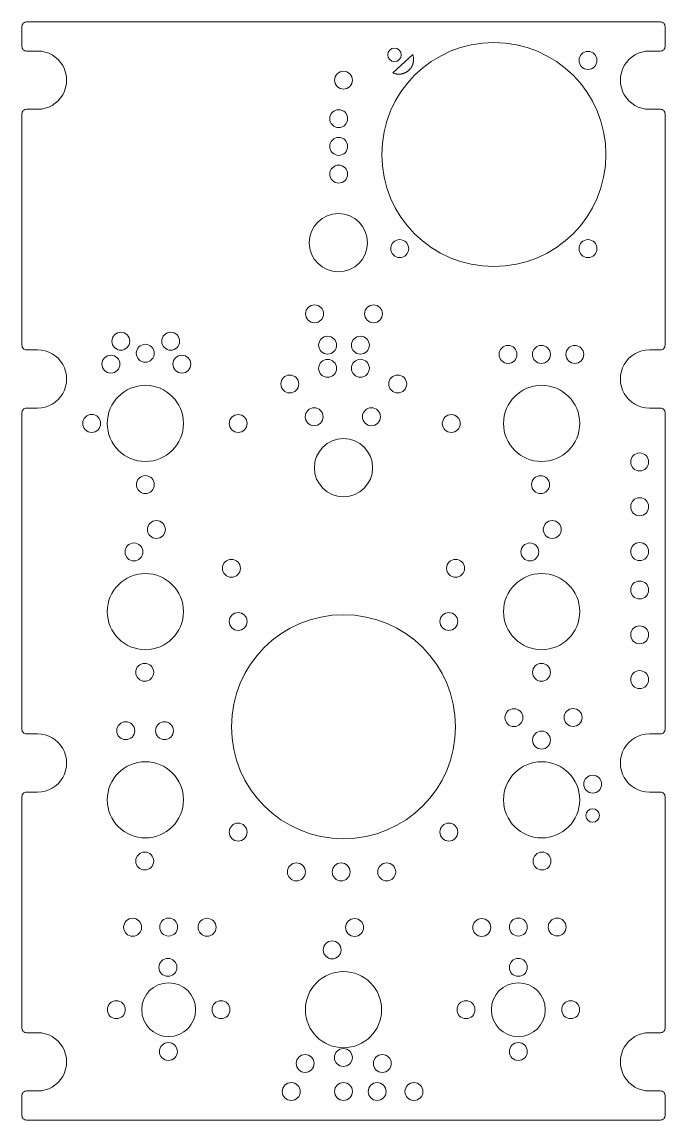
# Model space of a CAD drawing. Header units: millimetres. Extents: x -288 to 359, y -150 to 98.
# Drawn here: x 45.8 to 189.3, y -146.9 to 98.1 of the extents above; entities that cross this region are included whole.
import ezdxf

# ---------------------------------------------------------------- set-up
doc = ezdxf.new("R2010")
doc.units = ezdxf.units.MM
doc.header["$MEASUREMENT"] = 0
doc.layers.add('Cut', color=7, linetype='Continuous', plot=False)
doc.layers.add('Engrave', color=7, linetype='Continuous')

msp = doc.modelspace()

# ---------------------------------------------------------------- linework, layer by layer
at = {"layer": 'Cut', "color": 250, "lineweight": 9}
for centre, major_axis in [((151.07, 68.5414), (0, 25)), ((128.9086, 90.7846), (0, 1.5)), ((116.3985, 48.8583), (0, 6.5001)), ((73.3277, 8.5332), (0, 8.5)), ((161.7311, 8.5332), (0, 8.5)), ((117.5293, -1.3487), (0, 6.5001)), ((73.3277, -33.4668), (0, 8.5)), ((161.7311, -33.4668), (0, 8.5)), ((117.5291, -59.1643), (0, 25.0003)), ((73.3277, -75.4668), (0, 8.5)), ((161.7311, -75.4668), (0, 8.5)), ((117.5294, -140.5467), (0, 2))]:
    msp.add_ellipse(centre, major_axis=major_axis, ratio=1, dxfattribs=at)
for points, knots in [([(188.2544, 98.1235), (188.5198, 98.1233), (188.7742, 98.0177), (188.9618, 97.8299), (188.9618, 97.8299), (189.1493, 97.6422), (189.2546, 97.3889), (189.2544, 97.1235), (189.2544, 97.1235), (189.2544, 97.1235), (189.2544, 92.636), (189.2544, 92.636), (189.2544, 92.636), (189.2542, 92.3706), (189.1486, 92.1161), (188.9609, 91.9286), (188.9609, 91.9286), (188.7731, 91.7411), (188.5198, 91.6358), (188.2544, 91.636), (188.2544, 91.636), (188.2544, 91.636), (185.7919, 91.636), (185.7919, 91.636), (185.7919, 91.636), (183.4697, 91.636), (181.3238, 90.3971), (180.1627, 88.386), (180.1627, 88.386), (179.0016, 86.3749), (179.0016, 83.8971), (180.1627, 81.886), (180.1627, 81.886), (181.3238, 79.8749), (183.4697, 78.636), (185.7919, 78.636), (185.7919, 78.636), (185.7919, 78.636), (188.2544, 78.636), (188.2544, 78.636), (188.2544, 78.636), (188.5198, 78.6358), (188.7742, 78.5302), (188.9618, 78.3424), (188.9618, 78.3424), (189.1493, 78.1547), (189.2546, 77.9014), (189.2544, 77.636), (189.2544, 77.636), (189.2544, 77.636), (189.2544, 25.961), (189.2544, 25.961), (189.2544, 25.961), (189.2542, 25.6956), (189.1486, 25.4411), (188.9609, 25.2536), (188.9609, 25.2536), (188.7731, 25.0661), (188.5198, 24.9608), (188.2544, 24.961), (188.2544, 24.961), (188.2544, 24.961), (185.7919, 24.961), (185.7919, 24.961), (185.7919, 24.961), (183.4697, 24.961), (181.3238, 23.7221), (180.1627, 21.711), (180.1627, 21.711), (179.0016, 19.6999), (179.0016, 17.2221), (180.1627, 15.211), (180.1627, 15.211), (181.3238, 13.1999), (183.4697, 11.961), (185.7919, 11.961), (185.7919, 11.961), (185.7919, 11.961), (188.2544, 11.961), (188.2544, 11.961), (188.2544, 11.961), (188.5198, 11.9608), (188.7742, 11.8552), (188.9618, 11.6674), (188.9618, 11.6674), (189.1493, 11.4797), (189.2546, 11.2264), (189.2544, 10.961), (189.2544, 10.961), (189.2544, 10.961), (189.2544, -59.764), (189.2544, -59.764), (189.2544, -59.764), (189.2542, -60.0294), (189.1486, -60.2839), (188.9609, -60.4714), (188.9609, -60.4714), (188.7731, -60.6589), (188.5198, -60.7642), (188.2544, -60.764), (188.2544, -60.764), (188.2544, -60.764), (185.7919, -60.764), (185.7919, -60.764), (185.7919, -60.764), (183.4697, -60.764), (181.3238, -62.0029), (180.1627, -64.014), (180.1627, -64.014), (179.0016, -66.0251), (179.0016, -68.5029), (180.1627, -70.514), (180.1627, -70.514), (181.3238, -72.5251), (183.4697, -73.764), (185.7919, -73.764), (185.7919, -73.764), (185.7919, -73.764), (188.2544, -73.764), (188.2544, -73.764), (188.2544, -73.764), (188.5198, -73.7642), (188.7742, -73.8698), (188.9618, -74.0576), (188.9618, -74.0576), (189.1493, -74.2453), (189.2546, -74.4986), (189.2544, -74.764), (189.2544, -74.764), (189.2544, -74.764), (189.2544, -126.439), (189.2544, -126.439), (189.2544, -126.439), (189.2542, -126.7044), (189.1486, -126.9589), (188.9609, -127.1464), (188.9609, -127.1464), (188.7731, -127.3339), (188.5198, -127.4392), (188.2544, -127.439), (188.2544, -127.439), (188.2544, -127.439), (185.7919, -127.439), (185.7919, -127.439), (185.7919, -127.439), (183.4697, -127.439), (181.3238, -128.6779), (180.1627, -130.689), (180.1627, -130.689), (179.0016, -132.7001), (179.0016, -135.1779), (180.1627, -137.189), (180.1627, -137.189), (181.3238, -139.2001), (183.4697, -140.439), (185.7919, -140.439), (185.7919, -140.439), (185.7919, -140.439), (188.2544, -140.439), (188.2544, -140.439), (188.2544, -140.439), (188.5198, -140.4392), (188.7742, -140.5448), (188.9618, -140.7326), (188.9618, -140.7326), (189.1493, -140.9203), (189.2546, -141.1736), (189.2544, -141.439), (189.2544, -141.439), (189.2544, -141.439), (189.2544, -145.9265), (189.2544, -145.9265), (189.2544, -145.9265), (189.2542, -146.1919), (189.1486, -146.4464), (188.9609, -146.6339), (188.9609, -146.6339), (188.7731, -146.8214), (188.5198, -146.9267), (188.2544, -146.9265), (188.2544, -146.9265), (188.2544, -146.9265), (46.8044, -146.9265), (46.8044, -146.9265), (46.8044, -146.9265), (46.539, -146.9264), (46.2846, -146.8208), (46.097, -146.633), (46.097, -146.633), (45.9095, -146.4452), (45.8042, -146.1919), (45.8044, -145.9265), (45.8044, -145.9265), (45.8044, -145.9265), (45.8044, -141.439), (45.8044, -141.439), (45.8044, -141.439), (45.8046, -141.1736), (45.9101, -140.9192), (46.0979, -140.7317), (46.0979, -140.7317), (46.2857, -140.5441), (46.539, -140.4389), (46.8044, -140.439), (46.8044, -140.439), (46.8044, -140.439), (49.2669, -140.439), (49.2669, -140.439), (49.2669, -140.439), (51.5891, -140.439), (53.7349, -139.2001), (54.896, -137.189), (54.896, -137.189), (56.0572, -135.1779), (56.0572, -132.7001), (54.896, -130.689), (54.896, -130.689), (53.7349, -128.6779), (51.5891, -127.439), (49.2669, -127.439), (49.2669, -127.439), (49.2669, -127.439), (46.8044, -127.439), (46.8044, -127.439), (46.8044, -127.439), (46.539, -127.4389), (46.2846, -127.3333), (46.097, -127.1455), (46.097, -127.1455), (45.9095, -126.9577), (45.8042, -126.7044), (45.8044, -126.439), (45.8044, -126.439), (45.8044, -126.439), (45.8044, -74.764), (45.8044, -74.764), (45.8044, -74.764), (45.8046, -74.4986), (45.9101, -74.2442), (46.0979, -74.0567), (46.0979, -74.0567), (46.2857, -73.8691), (46.539, -73.7639), (46.8044, -73.764), (46.8044, -73.764), (46.8044, -73.764), (49.2669, -73.764), (49.2669, -73.764), (49.2669, -73.764), (51.5891, -73.764), (53.7349, -72.5251), (54.896, -70.514), (54.896, -70.514), (56.0572, -68.5029), (56.0572, -66.0251), (54.896, -64.014), (54.896, -64.014), (53.7349, -62.0029), (51.5891, -60.764), (49.2669, -60.764), (49.2669, -60.764), (49.2669, -60.764), (46.8044, -60.764), (46.8044, -60.764), (46.8044, -60.764), (46.539, -60.7639), (46.2846, -60.6583), (46.097, -60.4705), (46.097, -60.4705), (45.9095, -60.2827), (45.8042, -60.0294), (45.8044, -59.764), (45.8044, -59.764), (45.8044, -59.764), (45.8044, 10.961), (45.8044, 10.961), (45.8044, 10.961), (45.8046, 11.2264), (45.9101, 11.4808), (46.0979, 11.6683), (46.0979, 11.6683), (46.2857, 11.8559), (46.539, 11.9611), (46.8044, 11.961), (46.8044, 11.961), (46.8044, 11.961), (49.2669, 11.961), (49.2669, 11.961), (49.2669, 11.961), (51.5891, 11.961), (53.7349, 13.1999), (54.896, 15.211), (54.896, 15.211), (56.0572, 17.2221), (56.0572, 19.6999), (54.896, 21.711), (54.896, 21.711), (53.7349, 23.7221), (51.5891, 24.961), (49.2669, 24.961), (49.2669, 24.961), (49.2669, 24.961), (46.8044, 24.961), (46.8044, 24.961), (46.8044, 24.961), (46.539, 24.9611), (46.2846, 25.0667), (46.097, 25.2545), (46.097, 25.2545), (45.9095, 25.4423), (45.8042, 25.6956), (45.8044, 25.961), (45.8044, 25.961), (45.8044, 25.961), (45.8044, 77.636), (45.8044, 77.636), (45.8044, 77.636), (45.8046, 77.9014), (45.9101, 78.1558), (46.0979, 78.3433), (46.0979, 78.3433), (46.2857, 78.5309), (46.539, 78.6361), (46.8044, 78.636), (46.8044, 78.636), (46.8044, 78.636), (49.2669, 78.636), (49.2669, 78.636), (49.2669, 78.636), (51.5891, 78.636), (53.7349, 79.8749), (54.896, 81.886), (54.896, 81.886), (56.0572, 83.8971), (56.0572, 86.3749), (54.896, 88.386), (54.896, 88.386), (53.7349, 90.3971), (51.5891, 91.636), (49.2669, 91.636), (49.2669, 91.636), (49.2669, 91.636), (46.8044, 91.636), (46.8044, 91.636), (46.8044, 91.636), (46.539, 91.6361), (46.2846, 91.7417), (46.097, 91.9295), (46.097, 91.9295), (45.9095, 92.1173), (45.8042, 92.3706), (45.8044, 92.636), (45.8044, 92.636), (45.8044, 92.636), (45.8044, 97.1235), (45.8044, 97.1235), (45.8044, 97.1235), (45.8046, 97.3889), (45.9101, 97.6433), (46.0979, 97.8308), (46.0979, 97.8308), (46.2857, 98.0184), (46.539, 98.1236), (46.8044, 98.1235), (46.8044, 98.1235), (46.8044, 98.1235), (188.2544, 98.1235), (188.2544, 98.1235)], [0, 0, 0, 0, 0.01075269, 0.01075269, 0.01075269, 0.01075269, 0.02150538, 0.02150538, 0.02150538, 0.02150538, 0.03225806, 0.03225806, 0.03225806, 0.03225806, 0.04301075, 0.04301075, 0.04301075, 0.04301075, 0.05376344, 0.05376344, 0.05376344, 0.05376344, 0.06451613, 0.06451613, 0.06451613, 0.06451613, 0.07526882, 0.07526882, 0.07526882, 0.07526882, 0.08602151, 0.08602151, 0.08602151, 0.08602151, 0.09677419, 0.09677419, 0.09677419, 0.09677419, 0.10752688, 0.10752688, 0.10752688, 0.10752688, 0.11827957, 0.11827957, 0.11827957, 0.11827957, 0.12903226, 0.12903226, 0.12903226, 0.12903226, 0.13978495, 0.13978495, 0.13978495, 0.13978495, 0.15053763, 0.15053763, 0.15053763, 0.15053763, 0.16129032, 0.16129032, 0.16129032, 0.16129032, 0.17204301, 0.17204301, 0.17204301, 0.17204301, 0.1827957, 0.1827957, 0.1827957, 0.1827957, 0.19354839, 0.19354839, 0.19354839, 0.19354839, 0.20430108, 0.20430108, 0.20430108, 0.20430108, 0.21505376, 0.21505376, 0.21505376, 0.21505376, 0.22580645, 0.22580645, 0.22580645, 0.22580645, 0.23655914, 0.23655914, 0.23655914, 0.23655914, 0.24731183, 0.24731183, 0.24731183, 0.24731183, 0.25806452, 0.25806452, 0.25806452, 0.25806452, 0.2688172, 0.2688172, 0.2688172, 0.2688172, 0.27956989, 0.27956989, 0.27956989, 0.27956989, 0.29032258, 0.29032258, 0.29032258, 0.29032258, 0.30107527, 0.30107527, 0.30107527, 0.30107527, 0.31182796, 0.31182796, 0.31182796, 0.31182796, 0.32258065, 0.32258065, 0.32258065, 0.32258065, 0.33333333, 0.33333333, 0.33333333, 0.33333333, 0.34408602, 0.34408602, 0.34408602, 0.34408602, 0.35483871, 0.35483871, 0.35483871, 0.35483871, 0.3655914, 0.3655914, 0.3655914, 0.3655914, 0.37634409, 0.37634409, 0.37634409, 0.37634409, 0.38709677, 0.38709677, 0.38709677, 0.38709677, 0.39784946, 0.39784946, 0.39784946, 0.39784946, 0.40860215, 0.40860215, 0.40860215, 0.40860215, 0.41935484, 0.41935484, 0.41935484, 0.41935484, 0.43010753, 0.43010753, 0.43010753, 0.43010753, 0.44086022, 0.44086022, 0.44086022, 0.44086022, 0.4516129, 0.4516129, 0.4516129, 0.4516129, 0.46236559, 0.46236559, 0.46236559, 0.46236559, 0.47311828, 0.47311828, 0.47311828, 0.47311828, 0.48387097, 0.48387097, 0.48387097, 0.48387097, 0.49462366, 0.49462366, 0.49462366, 0.49462366, 0.50537634, 0.50537634, 0.50537634, 0.50537634, 0.51612903, 0.51612903, 0.51612903, 0.51612903, 0.52688172, 0.52688172, 0.52688172, 0.52688172, 0.53763441, 0.53763441, 0.53763441, 0.53763441, 0.5483871, 0.5483871, 0.5483871, 0.5483871, 0.55913978, 0.55913978, 0.55913978, 0.55913978, 0.56989247, 0.56989247, 0.56989247, 0.56989247, 0.58064516, 0.58064516, 0.58064516, 0.58064516, 0.59139785, 0.59139785, 0.59139785, 0.59139785, 0.60215054, 0.60215054, 0.60215054, 0.60215054, 0.61290323, 0.61290323, 0.61290323, 0.61290323, 0.62365591, 0.62365591, 0.62365591, 0.62365591, 0.6344086, 0.6344086, 0.6344086, 0.6344086, 0.64516129, 0.64516129, 0.64516129, 0.64516129, 0.65591398, 0.65591398, 0.65591398, 0.65591398, 0.66666667, 0.66666667, 0.66666667, 0.66666667, 0.67741935, 0.67741935, 0.67741935, 0.67741935, 0.68817204, 0.68817204, 0.68817204, 0.68817204, 0.69892473, 0.69892473, 0.69892473, 0.69892473, 0.70967742, 0.70967742, 0.70967742, 0.70967742, 0.72043011, 0.72043011, 0.72043011, 0.72043011, 0.7311828, 0.7311828, 0.7311828, 0.7311828, 0.74193548, 0.74193548, 0.74193548, 0.74193548, 0.75268817, 0.75268817, 0.75268817, 0.75268817, 0.76344086, 0.76344086, 0.76344086, 0.76344086, 0.77419355, 0.77419355, 0.77419355, 0.77419355, 0.78494624, 0.78494624, 0.78494624, 0.78494624, 0.79569892, 0.79569892, 0.79569892, 0.79569892, 0.80645161, 0.80645161, 0.80645161, 0.80645161, 0.8172043, 0.8172043, 0.8172043, 0.8172043, 0.82795699, 0.82795699, 0.82795699, 0.82795699, 0.83870968, 0.83870968, 0.83870968, 0.83870968, 0.84946237, 0.84946237, 0.84946237, 0.84946237, 0.86021505, 0.86021505, 0.86021505, 0.86021505, 0.87096774, 0.87096774, 0.87096774, 0.87096774, 0.88172043, 0.88172043, 0.88172043, 0.88172043, 0.89247312, 0.89247312, 0.89247312, 0.89247312, 0.90322581, 0.90322581, 0.90322581, 0.90322581, 0.91397849, 0.91397849, 0.91397849, 0.91397849, 0.92473118, 0.92473118, 0.92473118, 0.92473118, 0.93548387, 0.93548387, 0.93548387, 0.93548387, 0.94623656, 0.94623656, 0.94623656, 0.94623656, 0.95698925, 0.95698925, 0.95698925, 0.95698925, 0.96774194, 0.96774194, 0.96774194, 0.96774194, 0.97849462, 0.97849462, 0.97849462, 0.97849462, 1, 1, 1, 1]), ([(133.1618, 89.8666), (133.1618, 89.8666), (133.1583, 89.9702), (133.1583, 89.9702), (133.1583, 89.9702), (133.1583, 89.9702), (133.1484, 90.0741), (133.1484, 90.0741), (133.1484, 90.0741), (133.1484, 90.0741), (133.1384, 90.178), (133.1384, 90.178), (133.1384, 90.178), (133.1384, 90.178), (133.1232, 90.2803), (133.1232, 90.2803), (133.1232, 90.2803), (133.1232, 90.2803), (133.1064, 90.3811), (133.1064, 90.3811), (133.1064, 90.3811), (133.1064, 90.3811), (133.0847, 90.4837), (133.0847, 90.4837), (133.0847, 90.4837), (133.0847, 90.4837), (133.0612, 90.5847), (133.0612, 90.5847), (133.0612, 90.5847), (133.0612, 90.5847), (133.0327, 90.6841), (133.0327, 90.6841), (133.0327, 90.6841), (133.0327, 90.6841), (133.0041, 90.7835), (133.0041, 90.7835), (133.0041, 90.7835), (133.0041, 90.7835), (132.9705, 90.8815), (132.9705, 90.8815)], [0, 0, 0, 0, 0.09090909, 0.09090909, 0.09090909, 0.09090909, 0.18181818, 0.18181818, 0.18181818, 0.18181818, 0.27272727, 0.27272727, 0.27272727, 0.27272727, 0.36363636, 0.36363636, 0.36363636, 0.36363636, 0.45454545, 0.45454545, 0.45454545, 0.45454545, 0.54545455, 0.54545455, 0.54545455, 0.54545455, 0.63636364, 0.63636364, 0.63636364, 0.63636364, 0.72727273, 0.72727273, 0.72727273, 0.72727273, 0.81818182, 0.81818182, 0.81818182, 0.81818182, 1, 1, 1, 1]), ([(172.0701, 91.5414), (173.1744, 91.5414), (174.0699, 90.6458), (174.0699, 89.5414), (174.0699, 89.5414), (174.0701, 88.4373), (173.1742, 87.5414), (172.0698, 87.5414), (172.0698, 87.5414), (170.9658, 87.5415), (170.0699, 88.4371), (170.0699, 89.5414), (170.0699, 89.5414), (170.07, 90.6464), (170.9655, 91.5413), (172.0701, 91.5414)], [0, 0, 0, 0, 0.2, 0.2, 0.2, 0.2, 0.4, 0.4, 0.4, 0.4, 0.6, 0.6, 0.6, 0.6, 1, 1, 1, 1]), ([(132.1963, 87.4301), (132.1963, 87.4301), (132.2689, 87.5046), (132.2689, 87.5046), (132.2689, 87.5046), (132.2689, 87.5046), (132.3382, 87.5826), (132.3382, 87.5826), (132.3382, 87.5826), (132.3382, 87.5826), (132.4042, 87.6607), (132.4042, 87.6607), (132.4042, 87.6607), (132.4042, 87.6607), (132.4703, 87.7421), (132.4703, 87.7421), (132.4703, 87.7421), (132.4703, 87.7421), (132.5331, 87.8237), (132.5331, 87.8237), (132.5331, 87.8237), (132.5331, 87.8237), (132.5925, 87.9086), (132.5925, 87.9086), (132.5925, 87.9086), (132.5925, 87.9086), (132.6489, 87.997), (132.6489, 87.997), (132.6489, 87.997), (132.6489, 87.997), (132.7034, 88.0838), (132.7034, 88.0838), (132.7034, 88.0838), (132.7034, 88.0838), (132.7548, 88.1741), (132.7548, 88.1741), (132.7548, 88.1741), (132.7548, 88.1741), (132.8028, 88.2644), (132.8028, 88.2644), (132.8028, 88.2644), (132.8028, 88.2644), (132.8476, 88.3582), (132.8476, 88.3582), (132.8476, 88.3582), (132.8476, 88.3582), (132.8907, 88.4537), (132.8907, 88.4537), (132.8907, 88.4537), (132.8907, 88.4537), (132.9306, 88.5494), (132.9306, 88.5494), (132.9306, 88.5494), (132.9306, 88.5494), (132.9671, 88.645), (132.9671, 88.645), (132.9671, 88.645), (132.9671, 88.645), (133.0019, 88.7426), (133.0019, 88.7426), (133.0019, 88.7426), (133.0019, 88.7426), (133.0318, 88.8418), (133.0318, 88.8418), (133.0318, 88.8418), (133.0318, 88.8418), (133.0601, 88.9428), (133.0601, 88.9428), (133.0601, 88.9428), (133.0601, 88.9428), (133.0851, 89.0438), (133.0851, 89.0438), (133.0851, 89.0438), (133.0851, 89.0438), (133.1034, 89.1452), (133.1034, 89.1452), (133.1034, 89.1452), (133.1034, 89.1452), (133.1234, 89.2481), (133.1234, 89.2481), (133.1234, 89.2481), (133.1234, 89.2481), (133.1384, 89.3495), (133.1384, 89.3495), (133.1384, 89.3495), (133.1384, 89.3495), (133.1484, 89.4527), (133.1484, 89.4527), (133.1484, 89.4527), (133.1484, 89.4527), (133.1584, 89.556), (133.1584, 89.556), (133.1584, 89.556), (133.1584, 89.556), (133.1617, 89.6595), (133.1617, 89.6595), (133.1617, 89.6595), (133.1617, 89.6595), (133.1634, 89.7646), (133.1634, 89.7646)], [0, 0, 0, 0, 0.03846154, 0.03846154, 0.03846154, 0.03846154, 0.07692308, 0.07692308, 0.07692308, 0.07692308, 0.11538462, 0.11538462, 0.11538462, 0.11538462, 0.15384615, 0.15384615, 0.15384615, 0.15384615, 0.19230769, 0.19230769, 0.19230769, 0.19230769, 0.23076923, 0.23076923, 0.23076923, 0.23076923, 0.26923077, 0.26923077, 0.26923077, 0.26923077, 0.30769231, 0.30769231, 0.30769231, 0.30769231, 0.34615385, 0.34615385, 0.34615385, 0.34615385, 0.38461538, 0.38461538, 0.38461538, 0.38461538, 0.42307692, 0.42307692, 0.42307692, 0.42307692, 0.46153846, 0.46153846, 0.46153846, 0.46153846, 0.5, 0.5, 0.5, 0.5, 0.53846154, 0.53846154, 0.53846154, 0.53846154, 0.57692308, 0.57692308, 0.57692308, 0.57692308, 0.61538462, 0.61538462, 0.61538462, 0.61538462, 0.65384615, 0.65384615, 0.65384615, 0.65384615, 0.69230769, 0.69230769, 0.69230769, 0.69230769, 0.73076923, 0.73076923, 0.73076923, 0.73076923, 0.76923077, 0.76923077, 0.76923077, 0.76923077, 0.80769231, 0.80769231, 0.80769231, 0.80769231, 0.84615385, 0.84615385, 0.84615385, 0.84615385, 0.88461538, 0.88461538, 0.88461538, 0.88461538, 0.92307692, 0.92307692, 0.92307692, 0.92307692, 1, 1, 1, 1]), ([(117.5294, 87.136), (118.6339, 87.136), (119.5294, 86.2405), (119.5294, 85.136), (119.5294, 85.136), (119.5294, 84.0313), (118.6339, 83.136), (117.5294, 83.136), (117.5294, 83.136), (116.4249, 83.136), (115.5294, 84.0313), (115.5294, 85.136), (115.5294, 85.136), (115.5294, 86.2405), (116.4247, 87.136), (117.5294, 87.136)], [0, 0, 0, 0, 0.2, 0.2, 0.2, 0.2, 0.4, 0.4, 0.4, 0.4, 0.6, 0.6, 0.6, 0.6, 1, 1, 1, 1]), ([(128.551, 86.7355), (128.551, 86.7355), (128.6466, 86.6957), (128.6466, 86.6957), (128.6466, 86.6957), (128.6466, 86.6957), (128.7441, 86.6608), (128.7441, 86.6608), (128.7441, 86.6608), (128.7441, 86.6608), (128.8415, 86.6261), (128.8415, 86.6261), (128.8415, 86.6261), (128.8415, 86.6261), (128.9407, 86.5962), (128.9407, 86.5962)], [0, 0, 0, 0, 0.2, 0.2, 0.2, 0.2, 0.4, 0.4, 0.4, 0.4, 0.6, 0.6, 0.6, 0.6, 1, 1, 1, 1]), ([(128.9407, 86.5962), (128.9407, 86.5962), (129.0418, 86.568), (129.0418, 86.568), (129.0418, 86.568), (129.0418, 86.568), (129.1412, 86.5447), (129.1412, 86.5447)], [0, 0, 0, 0, 0.33333333, 0.33333333, 0.33333333, 0.33333333, 1, 1, 1, 1]), ([(129.1412, 86.5447), (129.1412, 86.5447), (129.2425, 86.5231), (129.2425, 86.5231), (129.2425, 86.5231), (129.2425, 86.5231), (129.3454, 86.5065), (129.3454, 86.5065)], [0, 0, 0, 0, 0.33333333, 0.33333333, 0.33333333, 0.33333333, 1, 1, 1, 1]), ([(129.6533, 86.4717), (129.6533, 86.4717), (129.7584, 86.4668), (129.7584, 86.4668), (129.7584, 86.4668), (129.7584, 86.4668), (129.8618, 86.4635), (129.8618, 86.4635), (129.8618, 86.4635), (129.8618, 86.4635), (129.9655, 86.4668), (129.9655, 86.4668), (129.9655, 86.4668), (129.9655, 86.4668), (130.0691, 86.4702), (130.0691, 86.4702), (130.0691, 86.4702), (130.0691, 86.4702), (130.1713, 86.4787), (130.1713, 86.4787), (130.1713, 86.4787), (130.1713, 86.4787), (130.2754, 86.4921), (130.2754, 86.4921), (130.2754, 86.4921), (130.2754, 86.4921), (130.3776, 86.5039), (130.3776, 86.5039), (130.3776, 86.5039), (130.3776, 86.5039), (130.4801, 86.5224), (130.4801, 86.5224), (130.4801, 86.5224), (130.4801, 86.5224), (130.5826, 86.5442), (130.5826, 86.5442), (130.5826, 86.5442), (130.5826, 86.5442), (130.6836, 86.5678), (130.6836, 86.5678), (130.6836, 86.5678), (130.6836, 86.5678), (130.7832, 86.5963), (130.7832, 86.5963), (130.7832, 86.5963), (130.7832, 86.5963), (130.881, 86.6266), (130.881, 86.6266), (130.881, 86.6266), (130.881, 86.6266), (130.9789, 86.6602), (130.9789, 86.6602), (130.9789, 86.6602), (130.9789, 86.6602), (131.077, 86.6973), (131.077, 86.6973), (131.077, 86.6973), (131.077, 86.6973), (131.1735, 86.7359), (131.1735, 86.7359), (131.1735, 86.7359), (131.1735, 86.7359), (131.2667, 86.7781), (131.2667, 86.7781), (131.2667, 86.7781), (131.2667, 86.7781), (131.36, 86.8236), (131.36, 86.8236), (131.36, 86.8236), (131.36, 86.8236), (131.4502, 86.8725), (131.4502, 86.8725), (131.4502, 86.8725), (131.4502, 86.8725), (131.5419, 86.923), (131.5419, 86.923), (131.5419, 86.923), (131.5419, 86.923), (131.6306, 86.977), (131.6306, 86.977), (131.6306, 86.977), (131.6306, 86.977), (131.7159, 87.0344), (131.7159, 87.0344), (131.7159, 87.0344), (131.7159, 87.0344), (131.8014, 87.0951), (131.8014, 87.0951), (131.8014, 87.0951), (131.8014, 87.0951), (131.8835, 87.156), (131.8835, 87.156), (131.8835, 87.156), (131.8835, 87.156), (131.9658, 87.2203), (131.9658, 87.2203), (131.9658, 87.2203), (131.9658, 87.2203), (132.0447, 87.2879), (132.0447, 87.2879), (132.0447, 87.2879), (132.0447, 87.2879), (132.1205, 87.359), (132.1205, 87.359), (132.1205, 87.359), (132.1205, 87.359), (132.1963, 87.4301), (132.1963, 87.4301)], [0, 0, 0, 0, 0.03571429, 0.03571429, 0.03571429, 0.03571429, 0.07142857, 0.07142857, 0.07142857, 0.07142857, 0.10714286, 0.10714286, 0.10714286, 0.10714286, 0.14285714, 0.14285714, 0.14285714, 0.14285714, 0.17857143, 0.17857143, 0.17857143, 0.17857143, 0.21428571, 0.21428571, 0.21428571, 0.21428571, 0.25, 0.25, 0.25, 0.25, 0.28571429, 0.28571429, 0.28571429, 0.28571429, 0.32142857, 0.32142857, 0.32142857, 0.32142857, 0.35714286, 0.35714286, 0.35714286, 0.35714286, 0.39285714, 0.39285714, 0.39285714, 0.39285714, 0.42857143, 0.42857143, 0.42857143, 0.42857143, 0.46428571, 0.46428571, 0.46428571, 0.46428571, 0.5, 0.5, 0.5, 0.5, 0.53571429, 0.53571429, 0.53571429, 0.53571429, 0.57142857, 0.57142857, 0.57142857, 0.57142857, 0.60714286, 0.60714286, 0.60714286, 0.60714286, 0.64285714, 0.64285714, 0.64285714, 0.64285714, 0.67857143, 0.67857143, 0.67857143, 0.67857143, 0.71428571, 0.71428571, 0.71428571, 0.71428571, 0.75, 0.75, 0.75, 0.75, 0.78571429, 0.78571429, 0.78571429, 0.78571429, 0.82142857, 0.82142857, 0.82142857, 0.82142857, 0.85714286, 0.85714286, 0.85714286, 0.85714286, 0.89285714, 0.89285714, 0.89285714, 0.89285714, 0.92857143, 0.92857143, 0.92857143, 0.92857143, 1, 1, 1, 1]), ([(130.0702, 49.5414), (131.1745, 49.5414), (132.07, 48.6458), (132.07, 47.5414), (132.07, 47.5414), (132.0702, 46.4373), (131.1743, 45.5414), (130.0699, 45.5414), (130.0699, 45.5414), (128.9659, 45.5415), (128.07, 46.4371), (128.07, 47.5414), (128.07, 47.5414), (128.0701, 48.6464), (128.9656, 49.5413), (130.0702, 49.5414)], [0, 0, 0, 0, 0.2, 0.2, 0.2, 0.2, 0.4, 0.4, 0.4, 0.4, 0.6, 0.6, 0.6, 0.6, 1, 1, 1, 1]), ([(172.0701, 49.5414), (173.1744, 49.5414), (174.0699, 48.6458), (174.0699, 47.5414), (174.0699, 47.5414), (174.0701, 46.4373), (173.1742, 45.5414), (172.0698, 45.5414), (172.0698, 45.5414), (170.9658, 45.5415), (170.0699, 46.4371), (170.0699, 47.5414), (170.0699, 47.5414), (170.07, 48.6464), (170.9655, 49.5413), (172.0701, 49.5414)], [0, 0, 0, 0, 0.2, 0.2, 0.2, 0.2, 0.4, 0.4, 0.4, 0.4, 0.6, 0.6, 0.6, 0.6, 1, 1, 1, 1]), ([(92.5294, -25.8003), (93.6341, -25.8003), (94.5294, -24.905), (94.5294, -23.8003), (94.5294, -23.8003), (94.5294, -22.6958), (93.6341, -21.8003), (92.5294, -21.8003), (92.5294, -21.8003), (91.4249, -21.8003), (90.5294, -22.6958), (90.5294, -23.8003), (90.5294, -23.8003), (90.5294, -24.905), (91.4249, -25.8003), (92.5294, -25.8003)], [0, 0, 0, 0, 0.2, 0.2, 0.2, 0.2, 0.4, 0.4, 0.4, 0.4, 0.6, 0.6, 0.6, 0.6, 1, 1, 1, 1]), ([(142.5294, -25.8003), (143.6341, -25.8003), (144.5294, -24.905), (144.5294, -23.8003), (144.5294, -23.8003), (144.5294, -22.6958), (143.6341, -21.8003), (142.5294, -21.8003), (142.5294, -21.8003), (141.4249, -21.8003), (140.5294, -22.6958), (140.5294, -23.8003), (140.5294, -23.8003), (140.5294, -24.905), (141.4249, -25.8003), (142.5294, -25.8003)], [0, 0, 0, 0, 0.2, 0.2, 0.2, 0.2, 0.4, 0.4, 0.4, 0.4, 0.6, 0.6, 0.6, 0.6, 1, 1, 1, 1]), ([(94.0294, -33.664), (95.1339, -33.664), (96.0294, -34.5595), (96.0294, -35.664), (96.0294, -35.664), (96.0294, -36.7687), (95.1339, -37.664), (94.0294, -37.664), (94.0294, -37.664), (92.9249, -37.664), (92.0294, -36.7687), (92.0294, -35.664), (92.0294, -35.664), (92.0294, -34.5595), (92.9247, -33.664), (94.0294, -33.664)], [0, 0, 0, 0, 0.2, 0.2, 0.2, 0.2, 0.4, 0.4, 0.4, 0.4, 0.6, 0.6, 0.6, 0.6, 1, 1, 1, 1]), ([(141.0294, -33.664), (142.1339, -33.664), (143.0294, -34.5595), (143.0294, -35.664), (143.0294, -35.664), (143.0294, -36.7687), (142.1339, -37.664), (141.0294, -37.664), (141.0294, -37.664), (139.9249, -37.664), (139.0294, -36.7687), (139.0294, -35.664), (139.0294, -35.664), (139.0294, -34.5595), (139.9247, -33.664), (141.0294, -33.664)], [0, 0, 0, 0, 0.2, 0.2, 0.2, 0.2, 0.4, 0.4, 0.4, 0.4, 0.6, 0.6, 0.6, 0.6, 1, 1, 1, 1]), ([(94.0294, -80.664), (95.1339, -80.664), (96.0294, -81.5595), (96.0294, -82.664), (96.0294, -82.664), (96.0294, -83.7687), (95.1339, -84.664), (94.0294, -84.664), (94.0294, -84.664), (92.9249, -84.664), (92.0294, -83.7687), (92.0294, -82.664), (92.0294, -82.664), (92.0294, -81.5595), (92.9247, -80.664), (94.0294, -80.664)], [0, 0, 0, 0, 0.2, 0.2, 0.2, 0.2, 0.4, 0.4, 0.4, 0.4, 0.6, 0.6, 0.6, 0.6, 1, 1, 1, 1]), ([(141.0294, -80.664), (142.1339, -80.664), (143.0294, -81.5595), (143.0294, -82.664), (143.0294, -82.664), (143.0294, -83.7687), (142.1339, -84.664), (141.0294, -84.664), (141.0294, -84.664), (139.9249, -84.664), (139.0294, -83.7687), (139.0294, -82.664), (139.0294, -82.664), (139.0294, -81.5595), (139.9247, -80.664), (141.0294, -80.664)], [0, 0, 0, 0, 0.2, 0.2, 0.2, 0.2, 0.4, 0.4, 0.4, 0.4, 0.6, 0.6, 0.6, 0.6, 1, 1, 1, 1]), ([(117.5294, -130.798), (122.2238, -130.798), (126.0294, -126.9924), (126.0294, -122.2981), (126.0294, -122.2981), (126.0294, -117.6037), (122.2238, -113.7981), (117.5295, -113.798), (117.5295, -113.798), (112.8351, -113.798), (109.0295, -117.6036), (109.0294, -122.298), (109.0294, -122.298), (109.0294, -126.9924), (112.835, -130.798), (117.5294, -130.798)], [0, 0, 0, 0, 0.2, 0.2, 0.2, 0.2, 0.4, 0.4, 0.4, 0.4, 0.6, 0.6, 0.6, 0.6, 1, 1, 1, 1]), ([(78.5294, -128.298), (81.8431, -128.298), (84.5294, -125.6117), (84.5294, -122.2981), (84.5294, -122.2981), (84.5294, -118.9843), (81.8431, -116.2981), (78.5295, -116.298), (78.5295, -116.298), (75.2157, -116.298), (72.5295, -118.9843), (72.5294, -122.298), (72.5294, -122.298), (72.5294, -125.6117), (75.2157, -128.298), (78.5294, -128.298)], [0, 0, 0, 0, 0.2, 0.2, 0.2, 0.2, 0.4, 0.4, 0.4, 0.4, 0.6, 0.6, 0.6, 0.6, 1, 1, 1, 1]), ([(156.5294, -128.298), (159.8431, -128.298), (162.5294, -125.6117), (162.5294, -122.2981), (162.5294, -122.2981), (162.5294, -118.9844), (159.8431, -116.2981), (156.5295, -116.298), (156.5295, -116.298), (153.2157, -116.298), (150.5295, -118.9843), (150.5294, -122.298), (150.5294, -122.298), (150.5294, -125.6117), (153.2157, -128.298), (156.5294, -128.298)], [0, 0, 0, 0, 0.2, 0.2, 0.2, 0.2, 0.4, 0.4, 0.4, 0.4, 0.6, 0.6, 0.6, 0.6, 1, 1, 1, 1])]:
    msp.add_open_spline(points, degree=3, knots=knots, dxfattribs=at)
for points in [[(132.9705, 90.8815), (132.9705, 90.8815), (128.551, 86.7355), (128.551, 86.7355)], [(133.1618, 89.8666), (133.1618, 89.8666), (133.1634, 89.7646), (133.1634, 89.7646)], [(129.3454, 86.5065), (129.3454, 86.5065), (129.4485, 86.4899), (129.4485, 86.4899)], [(129.4485, 86.4899), (129.4485, 86.4899), (129.5517, 86.4799), (129.5517, 86.4799)], [(129.5517, 86.4799), (129.5517, 86.4799), (129.6533, 86.4717), (129.6533, 86.4717)]]:
    msp.add_open_spline(points, degree=3, dxfattribs=at)
at = {"layer": 'Engrave', "color": 240, "lineweight": 9}
for centre in [(116.4566, 76.5467), (116.4566, 70.3585), (116.4566, 64.1702), (111.0764, 32.9928), (124.2245, 32.9928), (67.8576, 26.8746), (78.9779, 26.8746), (113.988, 25.9928), (121.2956, 25.9928), (73.3132, 24.1822), (154.2311, 23.9288), (161.6825, 23.9288), (169.1339, 23.9288), (65.645, 21.7586), (81.4723, 21.7586), (113.988, 20.8251), (121.2956, 20.8361), (105.5511, 17.3312), (129.6282, 17.3312), (94.0368, 8.5188), (110.988, 10.0188), (123.7616, 10.0188), (141.5707, 8.5115), (183.5959, -0.0655), (73.3278, -5.1254), (161.4876, -5.1327), (183.5959, -10.0655), (75.7886, -15.145), (164.1015, -15.145), (70.7886, -20.145), (159.1015, -20.145), (183.5959, -20.0655), (183.5959, -28.6406), (183.5959, -38.6406), (73.1843, -47.0075), (161.6876, -47.0075), (183.5959, -48.6406), (155.5505, -57.1254), (168.7469, -57.0852), (68.9542, -60.0367), (77.6029, -60.0367), (161.7072, -62.135), (73.1843, -89.1254), (161.8122, -89.1254), (107.0245, -91.5519), (116.9983, -91.5519), (127.1686, -91.5519), (70.4896, -103.9022), (78.5295, -103.8619), (87.0983, -103.9079), (119.9983, -103.9567), (148.3674, -103.9606), (156.5295, -103.8619), (165.2034, -103.8513), (114.9983, -108.9567), (78.3623, -112.8558), (156.5295, -112.8558), (66.8554, -122.2981), (90.2034, -122.2981), (144.8554, -122.2981), (168.2034, -122.2981), (78.4683, -131.641), (156.5294, -131.641), (108.9693, -134.2981), (117.5047, -132.9781), (126.1897, -134.2981), (105.8711, -140.5692), (125.0294, -140.5692), (133.2474, -140.5692)]:
    msp.add_ellipse(centre, major_axis=(0, 2.0001), ratio=0.99995, dxfattribs=at)
for points in [[(63.3563, 8.5332), (63.3563, 9.6377), (62.4609, 10.5332), (61.3563, 10.5332), (61.3563, 10.5332), (60.2517, 10.5332), (59.3563, 9.6377), (59.3563, 8.5332), (59.3563, 8.5332), (59.3563, 7.4287), (60.2517, 6.5332), (61.3563, 6.5332), (61.3563, 6.5332), (62.4609, 6.5332), (63.3563, 7.4287), (63.3563, 8.5332)], [(175.1194, -71.9669), (175.1194, -70.8624), (174.224, -69.9669), (173.1194, -69.9669), (173.1194, -69.9669), (172.0148, -69.9669), (171.1194, -70.8624), (171.1194, -71.9669), (171.1194, -71.9669), (171.1194, -73.0714), (172.0148, -73.9669), (173.1194, -73.9669), (173.1194, -73.9669), (174.224, -73.9669), (175.1194, -73.0714), (175.1194, -71.9669)], [(174.6194, -78.9669), (174.6194, -78.1385), (173.9478, -77.4669), (173.1194, -77.4669), (173.1194, -77.4669), (172.291, -77.4669), (171.6194, -78.1385), (171.6194, -78.9669), (171.6194, -78.9669), (171.6194, -79.7953), (172.291, -80.4669), (173.1194, -80.4669), (173.1194, -80.4669), (173.9478, -80.4669), (174.6194, -79.7953), (174.6194, -78.9669)]]:
    msp.add_open_spline(points, degree=3, knots=[0, 0, 0, 0, 0.2, 0.2, 0.2, 0.2, 0.4, 0.4, 0.4, 0.4, 0.6, 0.6, 0.6, 0.6, 1, 1, 1, 1], dxfattribs=at)

doc.saveas('drawing.dxf')
